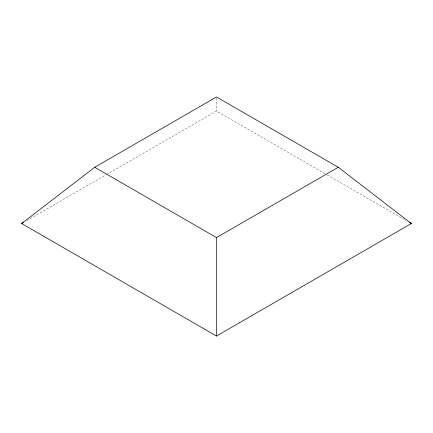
<?xml version="1.0" encoding="UTF-8"?>
<svg xmlns="http://www.w3.org/2000/svg" width="433" height="433" viewBox="0 0 433 433"><rect width="100%" height="100%" fill="white"/><g stroke="black" fill="none" stroke-linecap="round" stroke-linejoin="round"><path stroke-width="0.32" stroke-dasharray="2.17 1.62" d="M26.916 220.489L105.912 174.883M106.496 174.548L216.5 111.037L326.504 174.548M327.088 174.883L406.084 220.489M216.5 98.313L216.5 111.037"/><path stroke-width="0.65" d="M21.65 223.531L94.719 167.284L216.5 96.97L338.281 167.284L411.35 223.531L216.5 336.03L21.65 223.531L23.404 222.519M94.719 167.284L216.5 237.593L338.281 167.284M409.596 222.519L411.35 223.531M216.5 237.593L216.5 336.03"/></g></svg>
